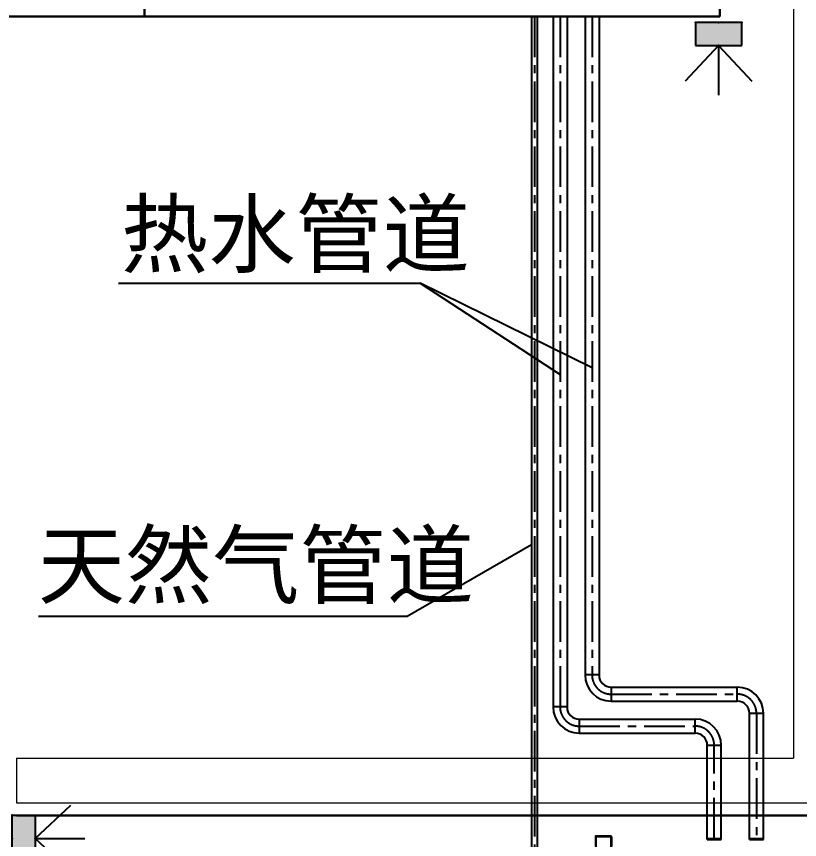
# Model space of a CAD drawing. Header units: millimetres. Extents: x 18255 to 228708, y -2217 to 146640.
# Drawn here: x 66526 to 78771, y 94467 to 107341 of the extents above; entities that cross this region are included whole.
import ezdxf

# ---------------------------------------------------------------- set-up
doc = ezdxf.new("R2010")
doc.units = ezdxf.units.MM
doc.linetypes.add('CENTER', pattern=[50.8, 31.75, -6.35, 6.35, -6.35])
doc.layers.get('0').update_dxf_attribs({"color": 8})
for name, color, linetype in [('-人员定位', 6, 'Continuous'), ('4标注线和引线', 8, 'Continuous'), ('设备', 8, 'Continuous'), ('马路中心线', 8, 'CENTER')]:
    doc.layers.add(name, color=color, linetype=linetype)
doc.layers.add('坐标', color=8, linetype='Continuous', lineweight=0)
doc.layers.add('基础', color=8, linetype='Continuous', lineweight=30)
doc.styles.get("Standard").update_dxf_attribs({"font": '', "height": 4})
doc.styles.get('Standard').set_extended_font_data('FangSong_GB2312')

# ---------------------------------------------------------------- blocks, each defined once
blk = doc.blocks.new('定位基站')
at = {"layer": '-人员定位', "ltscale": 0.01}
h = blk.add_hatch(color=256, dxfattribs=at)
h.dxf.hatch_style = 1
h.paths.add_polyline_path([(406524, 477798), (406524, 477617.1), (406162.1, 477617.1), (406162.1, 477798)])
at = {"layer": '-人员定位', "color": 6}
for p, q in [((406343, 477798), (406343, 478186.1)), ((406343, 477798), (406082.2, 478076.6)), ((406343, 477798), (406603.9, 478076.6)), ((406343, 477995.5), (406343, 477995.5)), ((406162.1, 477798), (406524, 477798)), ((406162.1, 477617.1), (406162.1, 477798)), ((406524, 477798), (406524, 477617.1)), ((406524, 477617.1), (406162.1, 477617.1))]:
    blk.add_line(p, q, dxfattribs=at)
for p in [(406343, 477798), (406162.1, 477617.1), (406343, 477617.1), (406524, 477617.1)]:
    blk.add_point(p, dxfattribs=at)

msp = doc.modelspace()

# ---------------------------------------------------------------- linework, layer by layer
for p, q in [((68120.4, 103171.7), (72840.9, 103171.7)), ((72840.9, 103171.7), (75025.8, 101741.8)), ((75525.8, 101846.1), (72840.9, 103171.7)), ((74581.3, 99078), (72637, 97955.4)), ((72637, 97955.4), (66873.3, 97955.4))]:
    msp.add_line(p, q)
msp.add_lwpolyline([(62525.8, 107341.3), (68525.8, 107341.3)])
at = {"layer": '4标注线和引线', "color": 5, "lineweight": 20}
for p, q in [((78675.8, 107653.8), (78675.8, 95741.4)), ((66526.8, 95741.4), (78675.8, 95741.4)), ((66528, 95741.4), (66526.8, 95041.4)), ((66526.8, 95041.4), (98492.8, 95041.4))]:
    msp.add_line(p, q, dxfattribs=at)
at = {"layer": '基础', "ltscale": 20}
for p, q in [((68525.8, 107341.3), (68525.8, 120841.3)), ((77525.8, 107341.3), (77525.8, 120841.3)), ((62525.8, 107341.3), (77525.8, 107341.3)), ((66525.8, 94841.3), (98525.8, 94841.3))]:
    msp.add_line(p, q, dxfattribs=at)
at = {"layer": '基础'}
msp.add_line((98525.8, 94841.3), (66525.8, 94841.3), dxfattribs=at)
at = {"layer": '设备', "color": 2}
for p, q in [((74581.3, 107341.3), (74581.3, 94214.3)), ((74670.3, 107341.3), (74670.3, 94214.3))]:
    msp.add_line(p, q, dxfattribs=at)
at = {"layer": '设备', "color": 0}
for p, q in [((74916.3, 107341.3), (74916.3, 96541.4)), ((75135.3, 107341.3), (75135.3, 96541.4)), ((75416.3, 107341.3), (75416.3, 97041.4)), ((75635.3, 107341.3), (75635.3, 97041.4)), ((75635.3, 97041.4), (75416.3, 97041.4)), ((75825.8, 96850.9), (77797.4, 96850.9)), ((75825.8, 96850.9), (75825.8, 96631.9)), ((77797.4, 96631.9), (77797.4, 96850.9)), ((75825.8, 96631.9), (77797.4, 96631.9)), ((75135.3, 96541.4), (74916.3, 96541.4)), ((77987.9, 94484.6), (77987.9, 96441.4)), ((77987.9, 96441.4), (78206.9, 96441.4)), ((78207, 94484.6), (78207, 96441.4)), ((75325.8, 96350.9), (77137.4, 96350.9)), ((75325.8, 96350.9), (75325.8, 96131.9)), ((77137.4, 96131.9), (77137.4, 96350.9)), ((75325.8, 96131.9), (77137.4, 96131.9)), ((77327.9, 94484.6), (77327.9, 95941.4)), ((77327.9, 95941.4), (77546.9, 95941.4)), ((77546.9, 94484.6), (77546.9, 95941.4))]:
    msp.add_line(p, q, dxfattribs=at)
at = {"layer": '设备'}
for p, q in [((75579.9, 94511.3), (75579.9, 94356.3)), ((75829.9, 94511.3), (75579.9, 94511.3)), ((75589.9, 94346.3), (75589.9, 94521.3)), ((75819.9, 94521.3), (75589.9, 94521.3)), ((75819.9, 94521.3), (75819.9, 94346.3)), ((75829.9, 94511.3), (75829.9, 94356.3)), ((77332.2, 94484.6), (77327.9, 94481.3)), ((77327.9, 94484.6), (77547, 94484.6)), ((77327.9, 94481.3), (77547, 94481.3)), ((77327.9, 94470), (77327.9, 94481.3)), ((77327.9, 94470), (77547, 94470)), ((77542.7, 94484.6), (77547, 94481.3)), ((77547, 94470), (77547, 94481.3)), ((77992.2, 94484.6), (77987.9, 94481.3)), ((77987.9, 94484.6), (78207, 94484.6)), ((77987.9, 94481.3), (78207, 94481.3)), ((77987.9, 94470), (77987.9, 94481.3)), ((77987.9, 94470), (78207, 94470)), ((78202.7, 94484.6), (78207, 94481.3)), ((78207, 94470), (78207, 94481.3))]:
    msp.add_line(p, q, dxfattribs=at)
at = {"layer": '设备', "color": 0}
for centre, radius, start, end in [((75825.8, 97041.4), 409.5, 180, 270), ((75825.8, 97041.4), 190.5, 180, 270), ((77797.4, 96441.4), 409.5, 0, 90), ((77797.4, 96441.4), 190.5, 0, 90), ((75325.8, 96541.4), 409.5, 180, 270), ((75325.8, 96541.4), 190.5, 180, 270), ((77137.4, 95941.4), 409.5, 0, 90), ((77137.4, 95941.4), 190.5, 0, 90)]:
    msp.add_arc(centre, radius, start, end, dxfattribs=at)
at = {"layer": '设备'}
for centre, radius, start, end in [((75589.9, 94511.3), 10, 90, 180), ((75819.9, 94511.3), 10, 0, 90), ((77319.9, 94470), 8, 341.29203, 0), ((77555, 94470), 8, 180, 198.70797), ((77979.9, 94470), 8, 341.29203, 0), ((78215, 94470), 8, 180, 198.70797)]:
    msp.add_arc(centre, radius, start, end, dxfattribs=at)
at = {"layer": '马路中心线', "ltscale": 20}
for p, q in [((74625.8, 107341.3), (74625.8, 94214.3)), ((74670.3, 107341.3), (74670.3, 95424.2)), ((75025.8, 107341.3), (75025.8, 96541.4)), ((75525.8, 107341.3), (75525.8, 97041.4)), ((75825.8, 96741.4), (77797.4, 96741.4)), ((78097.4, 96441.4), (78097.4, 94484.6)), ((75325.8, 96241.4), (77137.4, 96241.4)), ((77437.4, 94484.6), (77437.4, 95941.4))]:
    msp.add_line(p, q, dxfattribs=at)
for centre, start, end in [((75825.8, 97041.4), 180, 270), ((77797.4, 96441.4), 0, 90), ((75325.8, 96541.4), 180, 270), ((77137.4, 95941.4), 0, 90)]:
    msp.add_arc(centre, 300, start, end, dxfattribs=at)

# ---------------------------------------------------------------- block references
at = {"layer": '-人员定位', "yscale": 2, "zscale": 2}
for p, xscale, rotation in [((-735180.4, 1062482.9), -2, 180), ((-888776, 907171.4), 2, 270)]:
    msp.add_blockref('定位基站', p, dxfattribs=dict(at, xscale=xscale, rotation=rotation))

# ---------------------------------------------------------------- texts
at = {"layer": '坐标', "linetype": 'Continuous'}
for s, p in [('热水管道', (68160.4, 103439.3)), ('天然气管道', (66859.3, 98259.9))]:
    msp.add_text(s, height=1000, dxfattribs=at).set_placement(p)

doc.saveas('drawing.dxf')
